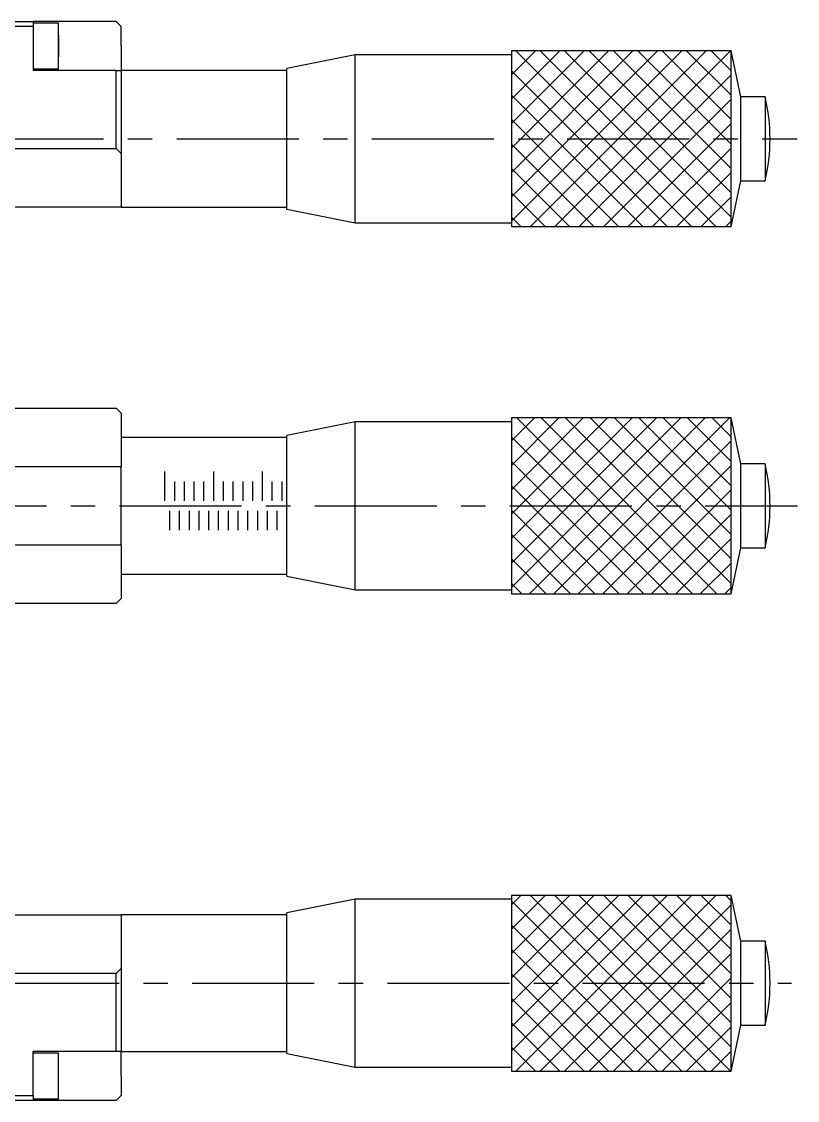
# Model space of a CAD drawing. Extents: x 16 to 469, y 13 to 146.
# Drawn here: x 172.1 to 251.6, y 34.8 to 145.2 of the extents above; entities that cross this region are included whole.
import ezdxf

# ---------------------------------------------------------------- set-up
doc = ezdxf.new("R2010")
doc.units = 0
doc.header["$LTSCALE"] = 10
doc.linetypes.add('CENTER', pattern=[2, 1.25, -0.25, 0.25, -0.25])
doc.layers.get('0').update_dxf_attribs({"linetype": 'CONTINUOUS'})
doc.layers.add('CENTER', color=1, linetype='CENTER')

msp = doc.modelspace()

# ---------------------------------------------------------------- linework, layer by layer
at = {"color": 7, "linetype": 'CONTINUOUS'}
for p, q in [((152.794929, 145.25), (173.294929, 145.25)), ((173.294929, 145.25), (173.294929, 144.75)), ((181.794929, 145.25), (173.294929, 145.25)), ((175.894929, 145.1), (173.294929, 145.1)), ((175.894929, 140.4), (175.894929, 145.1)), ((175.894929, 140.4), (175.894929, 145.1)), ((182.294929, 144.75), (181.794929, 145.25)), ((173.294929, 144.75), (152.794929, 144.75)), ((173.294929, 144.75), (173.294929, 140.25)), ((175.894929, 143.85), (175.894929, 142.75)), ((175.894929, 142.75), (175.894929, 143.85)), ((182.294929, 142.75), (182.294929, 144.75)), ((175.894929, 141.65), (175.894929, 142.75)), ((175.894929, 142.75), (175.894929, 141.65)), ((182.294929, 142.75), (182.294929, 140.25)), ((206.294929, 141.85), (199.294929, 140.45)), ((206.294929, 124.65), (206.294929, 141.85)), ((222.294929, 141.85), (206.294929, 141.85)), ((222.294929, 142.25), (222.294929, 124.25)), ((244.794929, 142.25), (222.294929, 142.25)), ((244.794929, 124.25), (244.794929, 142.25)), ((245.794929, 137.55), (244.794929, 142.25)), ((173.294929, 140.4), (175.894929, 140.4)), ((199.294929, 126.05), (199.294929, 140.45)), ((181.794929, 140.25), (173.294929, 140.25)), ((181.794929, 132.25), (181.794929, 140.25)), ((181.794929, 140.25), (182.294929, 140.25)), ((182.294929, 140.25), (182.294929, 131.75)), ((199.294929, 140.25), (182.294929, 140.25)), ((245.794929, 128.95), (245.794929, 137.55)), ((248.294929, 137.55), (245.794929, 137.55)), ((248.294929, 137.55), (248.294929, 128.95)), ((171.294929, 132.250002), (181.794929, 132.25)), ((182.294929, 131.75), (181.794929, 132.25)), ((182.294929, 131.75), (182.294929, 126.25)), ((244.794929, 124.25), (245.794929, 128.95)), ((245.794929, 128.95), (248.294929, 128.95)), ((182.294929, 126.25), (171.294929, 126.25)), ((182.294929, 126.25), (199.294929, 126.25)), ((199.294929, 126.05), (206.294929, 124.65)), ((206.294929, 124.65), (222.294929, 124.65)), ((222.294929, 124.25), (244.794929, 124.25)), ((171.294929, 105.650002), (181.794929, 105.65)), ((182.294929, 105.15), (181.794929, 105.65)), ((182.294929, 105.15), (182.294929, 99.65)), ((206.294929, 104.25), (199.294929, 102.85)), ((206.294929, 87.05), (206.294929, 104.25)), ((222.294929, 104.25), (206.294929, 104.25)), ((222.294929, 104.65), (222.294929, 86.65)), ((244.794929, 104.65), (222.294929, 104.65)), ((244.794929, 95.649807), (244.794929, 104.65)), ((245.794929, 99.95), (244.794929, 104.65)), ((199.294929, 88.45), (199.294929, 102.85)), ((199.294929, 102.65), (182.294929, 102.65)), ((182.294929, 99.65), (171.294929, 99.65)), ((182.294929, 95.65), (182.294929, 99.65)), ((245.794929, 95.649908), (245.794929, 99.95)), ((248.294929, 99.95), (245.794929, 99.95)), ((248.294929, 99.95), (248.294929, 91.35)), ((182.294929, 91.65), (182.294929, 95.65)), ((244.794929, 86.65), (244.794929, 95.649807)), ((245.794929, 91.35), (245.794929, 95.649908)), ((171.294929, 91.65), (182.294929, 91.65)), ((182.294929, 91.65), (182.294929, 86.15)), ((244.794929, 86.65), (245.794929, 91.35)), ((245.794929, 91.35), (248.294929, 91.35)), ((182.294929, 88.65), (199.294929, 88.65)), ((199.294929, 88.45), (206.294929, 87.05)), ((206.294929, 87.05), (222.294929, 87.05)), ((222.294929, 86.65), (244.794929, 86.65)), ((181.794929, 85.65), (171.294929, 85.65)), ((181.794929, 85.65), (182.294929, 86.15)), ((206.294929, 55.35), (199.294929, 53.95)), ((206.294929, 38.15), (206.294929, 55.35)), ((222.294929, 55.35), (206.294929, 55.35)), ((222.294929, 55.75), (222.294929, 46.749807)), ((244.794929, 55.75), (222.294929, 55.75)), ((244.794929, 37.75), (244.794929, 55.75)), ((245.794929, 51.05), (244.794929, 55.75)), ((171.294929, 53.75), (182.294929, 53.75)), ((182.294929, 53.75), (182.294929, 48.25)), ((199.294929, 53.75), (182.294929, 53.75)), ((199.294929, 39.55), (199.294929, 53.95)), ((245.794929, 42.45), (245.794929, 51.05)), ((248.294929, 51.05), (245.794929, 51.05)), ((248.294929, 51.05), (248.294929, 42.45)), ((181.794929, 47.75), (171.294929, 47.75)), ((181.794929, 47.75), (182.294929, 48.25)), ((181.794929, 39.75), (181.794929, 47.75)), ((182.294929, 48.25), (182.294929, 39.75)), ((222.294929, 46.749807), (222.294929, 37.75)), ((244.794929, 37.75), (245.794929, 42.45)), ((245.794929, 42.45), (248.294929, 42.45)), ((173.294929, 38.55), (173.294929, 39.75)), ((181.794929, 39.75), (173.294929, 39.75)), ((175.894929, 39.6), (173.294929, 39.6)), ((175.894929, 34.9), (175.894929, 39.6)), ((182.294929, 39.75), (181.794929, 39.75)), ((182.294929, 37.25), (182.294929, 39.75)), ((182.294929, 39.75), (199.294929, 39.75)), ((199.294929, 39.55), (206.294929, 38.15)), ((173.294929, 35.25), (173.294929, 38.55)), ((206.294929, 38.15), (222.294929, 38.15)), ((222.294929, 37.75), (244.794929, 37.75)), ((182.294929, 37.25), (182.294929, 35.25)), ((152.794929, 35.25), (173.294929, 35.25)), ((173.294929, 34.75), (152.794929, 34.75)), ((173.294929, 35.25), (173.294929, 34.75)), ((173.294929, 34.9), (175.894929, 34.9)), ((181.794929, 34.75), (173.294929, 34.75)), ((181.794929, 34.75), (182.294929, 35.25))]:
    msp.add_line(p, q, dxfattribs=at)
at = {"color": 3, "linetype": 'CONTINUOUS'}
for p, q in [((222.294929, 139.794929), (224.75, 142.25)), ((222.294929, 137.294929), (227.25, 142.25)), ((222.294929, 134.794929), (229.75, 142.25)), ((222.294929, 132.294929), (232.25, 142.25)), ((222.294929, 129.794929), (234.75, 142.25)), ((222.294929, 127.294929), (237.25, 142.25)), ((222.294929, 124.794929), (239.75, 142.25)), ((222.75, 142.25), (240.75, 124.25)), ((224.25, 124.25), (242.25, 142.25)), ((225.25, 142.25), (243.25, 124.25)), ((226.75, 124.25), (244.75, 142.25)), ((227.75, 142.25), (244.794929, 125.205071)), ((230.25, 142.25), (244.794929, 127.705071)), ((232.75, 142.25), (244.794929, 130.205071)), ((235.25, 142.25), (244.794929, 132.705071)), ((237.75, 142.25), (244.794929, 135.205071)), ((240.25, 142.25), (244.794929, 137.705071)), ((242.75, 142.25), (244.794929, 140.205071)), ((222.294929, 140.205071), (238.25, 124.25)), ((229.25, 124.25), (244.794929, 139.794929)), ((222.294929, 137.705071), (235.75, 124.25)), ((231.75, 124.25), (244.794929, 137.294929)), ((222.294929, 135.205071), (233.25, 124.25)), ((234.25, 124.25), (244.794929, 134.794929)), ((222.294929, 132.705071), (230.75, 124.25)), ((236.75, 124.25), (244.794929, 132.294929)), ((222.294929, 130.205071), (228.25, 124.25)), ((239.25, 124.25), (244.794929, 129.794929)), ((222.294929, 127.705071), (225.75, 124.25)), ((241.75, 124.25), (244.794929, 127.294929)), ((222.294929, 125.205071), (223.25, 124.25)), ((244.25, 124.25), (244.794929, 124.794929)), ((222.294929, 102.294929), (224.65, 104.65)), ((222.294929, 99.794929), (227.15, 104.65)), ((222.294929, 97.294929), (229.65, 104.65)), ((222.294929, 94.794929), (232.15, 104.65)), ((222.294929, 92.294929), (234.65, 104.65)), ((222.294929, 89.794929), (237.15, 104.65)), ((222.294929, 87.294929), (239.65, 104.65)), ((222.85, 104.65), (240.85, 86.65)), ((224.15, 86.65), (242.15, 104.65)), ((225.35, 104.65), (243.35, 86.65)), ((226.65, 86.65), (244.65, 104.65)), ((227.85, 104.65), (244.794929, 87.705071)), ((230.35, 104.65), (244.794929, 90.205071)), ((232.85, 104.65), (244.794929, 92.705071)), ((235.35, 104.65), (244.794929, 95.205071)), ((237.85, 104.65), (244.794929, 97.705071)), ((240.35, 104.65), (244.794929, 100.205071)), ((242.85, 104.65), (244.794929, 102.705071)), ((222.294929, 102.705071), (238.35, 86.65)), ((229.15, 86.65), (244.794929, 102.294929)), ((222.294929, 100.205071), (235.85, 86.65)), ((231.65, 86.65), (244.794929, 99.794929)), ((186.794929, 96.15), (186.794929, 99.15)), ((191.794929, 96.15), (191.794929, 99.15)), ((196.794929, 96.15), (196.794929, 99.15)), ((187.794929, 96.15), (187.794929, 98.15)), ((188.794929, 96.15), (188.794929, 98.15)), ((189.794929, 96.15), (189.794929, 98.15)), ((190.794929, 96.15), (190.794929, 98.15)), ((192.794929, 96.15), (192.794929, 98.15)), ((193.794929, 96.15), (193.794929, 98.15)), ((194.794929, 96.15), (194.794929, 98.15)), ((195.794929, 96.15), (195.794929, 98.15)), ((197.794929, 96.15), (197.794929, 98.15)), ((198.794929, 96.15), (198.794929, 98.15)), ((222.294929, 97.705071), (233.35, 86.65)), ((234.15, 86.65), (244.794929, 97.294929)), ((187.294929, 93.15), (187.294929, 95.15)), ((188.294929, 93.15), (188.294929, 95.15)), ((189.294929, 93.15), (189.294929, 95.15)), ((190.294929, 93.15), (190.294929, 95.15)), ((191.294929, 93.15), (191.294929, 95.15)), ((192.294929, 93.15), (192.294929, 95.15)), ((193.294929, 93.15), (193.294929, 95.15)), ((194.294929, 93.15), (194.294929, 95.15)), ((195.294929, 93.15), (195.294929, 95.15)), ((196.294929, 93.15), (196.294929, 95.15)), ((197.294929, 93.15), (197.294929, 95.15)), ((198.294929, 93.15), (198.294929, 95.15)), ((222.294929, 95.205071), (230.85, 86.65)), ((236.65, 86.65), (244.794929, 94.794929)), ((222.294929, 92.705071), (228.35, 86.65)), ((239.15, 86.65), (244.794929, 92.294929)), ((222.294929, 90.205071), (225.85, 86.65)), ((241.65, 86.65), (244.794929, 89.794929)), ((222.294929, 87.705071), (223.35, 86.65)), ((244.15, 86.65), (244.794929, 87.294929)), ((222.294929, 54.794929), (223.25, 55.75)), ((222.294929, 52.294929), (225.75, 55.75)), ((222.294929, 49.794929), (228.25, 55.75)), ((222.294929, 47.294929), (230.75, 55.75)), ((222.294929, 44.794929), (233.25, 55.75)), ((222.294929, 42.294929), (235.75, 55.75)), ((222.294929, 39.794929), (238.25, 55.75)), ((222.75, 37.75), (240.75, 55.75)), ((224.25, 55.75), (242.25, 37.75)), ((225.25, 37.75), (243.25, 55.75)), ((226.75, 55.75), (244.75, 37.75)), ((229.25, 55.75), (244.794929, 40.205071)), ((231.75, 55.75), (244.794929, 42.705071)), ((234.25, 55.75), (244.794929, 45.205071)), ((236.75, 55.75), (244.794929, 47.705071)), ((239.25, 55.75), (244.794929, 50.205071)), ((241.75, 55.75), (244.794929, 52.705071)), ((244.25, 55.75), (244.794929, 55.205071)), ((222.294929, 55.205071), (239.75, 37.75)), ((227.75, 37.75), (244.794929, 54.794929)), ((222.294929, 52.705071), (237.25, 37.75)), ((230.25, 37.75), (244.794929, 52.294929)), ((222.294929, 50.205071), (234.75, 37.75)), ((232.75, 37.75), (244.794929, 49.794929)), ((222.294929, 47.705071), (232.25, 37.75)), ((235.25, 37.75), (244.794929, 47.294929)), ((222.294929, 45.205071), (229.75, 37.75)), ((237.75, 37.75), (244.794929, 44.794929)), ((222.294929, 42.705071), (227.25, 37.75)), ((240.25, 37.75), (244.794929, 42.294929)), ((222.294929, 40.205071), (224.75, 37.75)), ((242.75, 37.75), (244.794929, 39.794929))]:
    msp.add_line(p, q, dxfattribs=at)
at = {"color": 7, "linetype": 'CONTINUOUS'}
for centre, start, end in [((230.054929, 133.25), 0, 13.265029), ((230.054929, 133.25), 346.734971, 0), ((230.054929, 95.65), 0, 13.265029), ((230.054929, 95.65), 346.734971, 0), ((230.054929, 46.75), 0, 13.265029), ((230.054929, 46.75), 346.734971, 0)]:
    msp.add_arc(centre, 18.74, start, end, dxfattribs=at)
at = {"layer": 'CENTER', "color": 1, "linetype": 'CENTER'}
for p, q in [((148, 133.25), (251.57, 133.25)), ((142.144929, 95.65), (251.6, 95.65)), ((149.59, 46.75), (250.98, 46.75))]:
    msp.add_line(p, q, dxfattribs=at)

doc.saveas('drawing.dxf')
